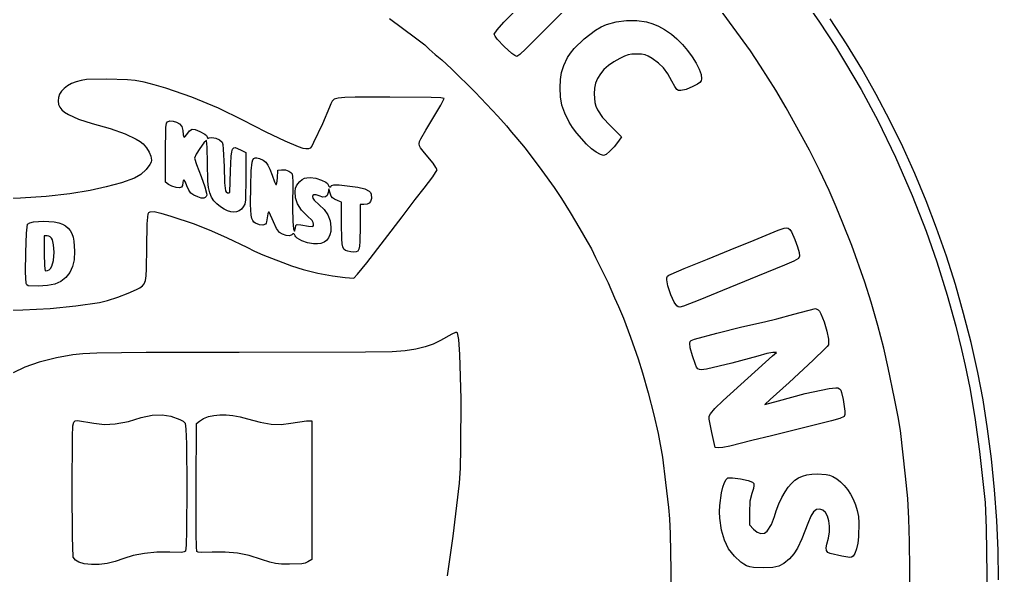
# Model space of a CAD drawing. Extents: x 49 to 657, y 49 to 657.
# Drawn here: x 361.2 to 657.4, y 353.1 to 521.2 of the extents above; entities that cross this region are included whole.
import ezdxf

# ---------------------------------------------------------------- set-up
doc = ezdxf.new("R2010")
doc.units = 0

msp = doc.modelspace()

# ---------------------------------------------------------------- linework, layer by layer
at = {"layer": 'Layer 1'}
for p, q in [((507.735736, 520.418255), (521.364962, 534.39532)), ((533.200664, 531.454562), (521.767129, 519.724694)), ((598.485672, 527.492617), (603.295742, 520.488165)), ((582.396614, 511.751911), (573.03318, 524.643124)), ((473.139063, 521.594108), (481.05991, 515.740645)), ((611.429494, 513.948803), (606.553802, 521.500855)), ((505.68032, 518.124228), (507.735736, 520.418255)), ((521.767129, 519.724694), (514.450248, 512.383604)), ((535.531121, 517.991892), (537.249803, 519.00019)), ((537.249803, 519.00019), (538.85887, 519.738099)), ((538.85887, 519.738099), (541.743855, 520.568566)), ((541.743855, 520.568566), (544.840574, 520.983273)), ((544.840574, 520.983273), (547.972217, 520.970744)), ((547.972217, 520.970744), (550.961978, 520.519502)), ((550.961978, 520.519502), (552.838641, 519.984167)), ((552.838641, 519.984167), (554.561151, 519.260217)), ((554.561151, 519.260217), (556.353181, 518.236428)), ((603.295742, 520.488165), (608.08238, 513.115045)), ((481.05991, 515.740645), (483.790165, 513.571381)), ((504.825318, 516.791697), (505.68032, 518.124228)), ((505.079829, 516.23707), (504.825318, 516.791697)), ((505.758956, 515.355185), (505.079829, 516.23707)), ((532.059736, 515.413305), (535.531121, 517.991892)), ((556.353181, 518.236428), (558.438402, 516.801575)), ((558.438402, 516.801575), (560.127905, 515.408783)), ((483.790165, 513.571381), (485.1523, 512.300481)), ((507.884609, 513.104285), (505.758956, 515.355185)), ((510.189385, 511.028275), (507.884609, 513.104285)), ((527.873216, 511.074839), (529.034372, 512.500682)), ((529.034372, 512.500682), (532.059736, 515.413305)), ((560.127905, 515.408783), (561.792632, 513.739093)), ((561.792632, 513.739093), (563.366433, 511.88999)), ((608.08238, 513.115045), (611.173333, 508.088708)), ((616.057453, 506.299487), (611.429494, 513.948803)), ((485.1523, 512.300481), (487.010029, 510.680171)), ((487.010029, 510.680171), (488.986401, 509.032896)), ((511.092415, 510.365003), (510.189385, 511.028275)), ((511.660392, 510.116432), (511.092415, 510.365003)), ((512.542656, 510.666363), (511.660392, 510.116432)), ((514.450248, 512.383604), (512.542656, 510.666363)), ((525.899085, 507.313352), (527.044688, 509.752365)), ((527.044688, 509.752365), (527.873216, 511.074839)), ((544.244621, 510.213727), (542.843145, 509.519532)), ((545.346193, 510.606926), (544.244621, 510.213727)), ((546.472767, 510.782041), (545.346193, 510.606926)), ((547.949253, 510.821988), (546.472767, 510.782041)), ((549.447893, 510.78816), (547.949253, 510.821988)), ((550.495649, 510.618038), (549.447893, 510.78816)), ((551.447957, 510.208667), (550.495649, 510.618038)), ((552.660251, 509.45709), (551.447957, 510.208667)), ((563.366433, 511.88999), (564.783158, 509.958961)), ((564.783158, 509.958961), (565.976658, 508.043493)), ((585.429094, 507.117819), (582.396614, 511.751911)), ((488.986401, 509.032896), (491.862022, 506.367637)), ((525.200364, 505.231295), (525.899085, 507.313352)), ((539.394045, 507.305387), (538.05446, 506.09497)), ((540.989168, 508.445392), (539.394045, 507.305387)), ((542.843145, 509.519532), (540.989168, 508.445392)), ((554.577996, 508.0637), (552.660251, 509.45709)), ((556.089077, 506.602807), (554.577996, 508.0637)), ((557.377113, 504.864698), (556.089077, 506.602807)), ((565.976658, 508.043493), (566.880782, 506.241072)), ((590.046429, 499.914886), (585.429094, 507.117819)), ((611.173333, 508.088708), (615.856549, 500.062259)), ((491.862022, 506.367637), (499.033453, 499.282267)), ((524.851952, 503.119538), (525.200364, 505.231295)), ((536.967098, 504.809593), (536.128643, 503.444708)), ((538.05446, 506.09497), (536.967098, 504.809593)), ((558.625727, 502.639655), (557.377113, 504.864698)), ((566.880782, 506.241072), (567.42938, 504.649185)), ((567.42938, 504.649185), (567.556302, 503.365319)), ((620.439692, 498.548628), (616.057453, 506.299487)), ((375.705687, 501.199555), (374.698544, 500.434086)), ((376.912103, 501.863464), (375.705687, 501.199555)), ((378.307486, 502.412466), (376.912103, 501.863464)), ((379.855878, 502.856884), (378.307486, 502.412466)), ((381.492939, 503.104749), (379.855878, 502.856884)), ((387.526633, 503.232675), (381.492939, 503.104749)), ((393.877784, 503.066296), (387.526633, 503.232675)), ((396.20689, 502.777707), (393.877784, 503.066296)), ((398.871621, 502.276294), (396.20689, 502.777707)), ((401.944664, 501.538228), (398.871621, 502.276294)), ((405.456217, 500.508336), (401.944664, 501.538228)), ((524.757275, 500.591426), (524.851952, 503.119538)), ((535.535778, 501.995769), (535.18519, 500.458228)), ((536.128643, 503.444708), (535.535778, 501.995769)), ((559.489493, 500.989211), (558.625727, 502.639655)), ((560.074322, 500.119453), (559.489493, 500.989211)), ((564.973967, 500.995004), (562.878951, 500.133608)), ((566.31061, 501.67731), (564.973967, 500.995004)), ((567.068939, 502.191803), (566.31061, 501.67731)), ((567.425366, 502.700476), (567.068939, 502.191803)), ((567.556302, 503.365319), (567.425366, 502.700476)), ((373.323301, 498.65187), (372.975814, 497.66182)), ((373.90098, 499.580408), (373.323301, 498.65187)), ((374.698544, 500.434086), (373.90098, 499.580408)), ((413.299668, 497.762146), (405.456217, 500.508336)), ((421.411605, 494.415882), (413.299668, 497.762146)), ((459.635887, 497.67691), (457.61661, 497.484554)), ((462.737332, 497.758327), (459.635887, 497.67691)), ((473.265445, 497.769202), (462.737332, 497.758327)), ((485.719258, 497.678979), (473.265445, 497.769202)), ((488.691837, 497.562033), (485.719258, 497.678979)), ((499.033453, 499.282267), (505.969206, 492.022272)), ((524.884606, 497.826347), (524.757275, 500.591426)), ((525.325336, 495.400959), (524.884606, 497.826347)), ((535.18519, 500.458228), (535.073562, 498.827536)), ((535.073562, 498.827536), (535.302895, 496.190956)), ((560.605837, 499.78766), (560.074322, 500.119453)), ((561.309662, 499.751109), (560.605837, 499.78766)), ((562.878951, 500.133608), (561.309662, 499.751109)), ((593.209613, 494.5942), (590.046429, 499.914886)), ((615.856549, 500.062259), (620.894009, 490.683948)), ((624.578225, 490.691946), (620.439692, 498.548628)), ((372.975814, 497.66182), (372.868825, 496.623607)), ((372.868825, 496.623607), (373.012641, 495.550581)), ((373.012641, 495.550581), (373.350297, 494.756654)), ((373.350297, 494.756654), (373.958119, 493.982764)), ((455.354973, 495.789705), (454.967556, 494.701445)), ((455.745834, 496.586166), (455.354973, 495.789705)), ((456.409819, 497.136045), (455.745834, 496.586166)), ((457.61661, 497.484554), (456.409819, 497.136045)), ((484.119719, 487.760537), (488.633249, 495.350115)), ((488.633249, 495.350115), (489.655864, 497.393493)), ((489.655864, 497.393493), (488.691837, 497.562033)), ((526.167571, 492.982385), (525.325336, 495.400959)), ((535.302895, 496.190956), (535.613976, 495.03091)), ((535.613976, 495.03091), (536.085638, 493.91788)), ((373.958119, 493.982764), (374.833219, 493.230529)), ((374.833219, 493.230529), (375.972713, 492.501565)), ((375.972713, 492.501565), (379.033337, 491.119915)), ((428.801659, 490.847698), (421.411605, 494.415882)), ((454.967556, 494.701445), (452.82465, 489.690189)), ((505.969206, 492.022272), (508.55023, 489.138731)), ((527.499418, 490.237744), (526.167571, 492.982385)), ((536.085638, 493.91788), (537.599623, 491.657439)), ((600.291631, 481.717803), (593.209613, 494.5942)), ((379.033337, 491.119915), (383.116908, 489.850747)), ((383.116908, 489.850747), (388.642514, 488.25328)), ((405.439862, 488.611879), (405.625737, 489.89211)), ((405.625737, 489.89211), (405.959283, 490.347106)), ((405.959283, 490.347106), (406.702973, 490.566456)), ((406.702973, 490.566456), (407.645827, 490.515998)), ((407.645827, 490.515998), (408.649403, 490.220403)), ((408.649403, 490.220403), (409.575258, 489.704344)), ((409.575258, 489.704344), (410.276713, 488.888016)), ((410.276713, 488.888016), (410.557745, 487.680104)), ((435.862086, 487.195172), (428.801659, 490.847698)), ((452.82465, 489.690189), (450.188825, 484.01086)), ((508.55023, 489.138731), (510.114166, 487.185862)), ((528.517468, 488.56674), (527.499418, 490.237744)), ((537.599623, 491.657439), (540.022685, 489.05876)), ((540.022685, 489.05876), (543.370901, 485.770164)), ((620.894009, 490.683948), (626.228928, 479.617495)), ((628.475065, 482.725161), (624.578225, 490.691946)), ((388.642514, 488.25328), (393.157146, 486.65158)), ((393.157146, 486.65158), (396.516607, 485.103325)), ((405.341922, 481.020361), (405.439862, 488.611879)), ((410.557745, 487.680104), (410.697731, 486.357352)), ((410.697731, 486.357352), (410.909023, 485.757111)), ((411.251681, 485.82124), (411.785765, 486.491595)), ((411.785765, 486.491595), (412.620824, 487.575114)), ((412.620824, 487.575114), (413.381733, 488.049859)), ((413.381733, 488.049859), (414.329438, 487.977248)), ((414.329438, 487.977248), (415.724884, 487.418695)), ((415.724884, 487.418695), (417.263614, 486.546143)), ((417.263614, 486.546143), (417.722853, 486.137136)), ((417.722853, 486.137136), (417.94033, 485.772281)), ((441.543339, 484.447555), (435.862086, 487.195172)), ((482.634308, 485.199055), (484.119719, 487.760537)), ((510.114166, 487.185862), (511.402158, 485.680205)), ((529.794272, 486.841264), (528.517468, 488.56674)), ((532.770892, 483.568741), (529.794272, 486.841264)), ((396.516607, 485.103325), (397.718086, 484.367265)), ((397.718086, 484.367265), (398.576698, 483.666196)), ((398.576698, 483.666196), (399.588901, 482.472621)), ((410.909023, 485.757111), (411.060178, 485.709763)), ((411.060178, 485.709763), (411.251681, 485.82124)), ((416.993275, 483.938033), (415.774626, 482.275457)), ((417.777346, 484.691369), (416.993275, 483.938033)), ((417.964275, 482.691955), (417.777346, 484.691369)), ((417.94033, 485.772281), (418.186966, 485.291621)), ((418.186966, 485.291621), (418.588383, 485.436436)), ((418.588383, 485.436436), (419.383142, 485.603394)), ((419.383142, 485.603394), (420.542994, 485.375097)), ((420.542994, 485.375097), (421.692592, 484.870641)), ((421.692592, 484.870641), (422.456594, 484.209121)), ((422.456594, 484.209121), (422.674908, 483.494685)), ((422.674908, 483.494685), (422.845532, 482.067891)), ((445.61255, 482.711904), (441.543339, 484.447555)), ((449.621503, 482.917452), (449.172384, 482.341206)), ((450.188825, 484.01086), (449.621503, 482.917452)), ((482.099051, 483.647984), (482.250257, 484.337916)), ((482.175998, 483.047861), (482.099051, 483.647984)), ((482.476407, 482.456151), (482.175998, 483.047861)), ((482.250257, 484.337916), (482.634308, 485.199055)), ((511.402158, 485.680205), (514.174949, 482.343896)), ((534.294081, 482.192615), (532.770892, 483.568741)), ((542.444153, 484.449363), (541.151651, 482.772747)), ((543.370901, 485.770164), (542.444153, 484.449363)), ((399.588901, 482.472621), (400.390727, 481.167161)), ((400.390727, 481.167161), (400.91851, 479.874202)), ((405.341922, 472.067561), (405.341922, 481.020361)), ((414.653343, 480.487865), (414.161372, 479.359482)), ((415.774626, 482.275457), (414.653343, 480.487865)), ((418.04193, 477.849592), (417.964275, 482.691955)), ((422.845532, 482.067891), (423.068311, 476.778911)), ((425.25893, 479.886532), (425.41058, 481.205104)), ((425.41058, 481.205104), (425.64359, 482.036097)), ((425.64359, 482.036097), (425.99057, 482.449478)), ((425.99057, 482.449478), (426.484128, 482.515214)), ((426.484128, 482.515214), (428.041422, 481.883609)), ((428.041422, 481.883609), (429.683604, 481.0634)), ((429.683604, 481.0634), (429.683604, 473.417289)), ((446.96987, 482.257021), (445.61255, 482.711904)), ((447.836854, 482.095275), (446.96987, 482.257021)), ((448.643492, 482.12089), (447.836854, 482.095275)), ((449.172384, 482.341206), (448.643492, 482.12089)), ((483.728841, 480.972383), (482.476407, 482.456151)), ((486.354082, 477.762103), (483.728841, 480.972383)), ((514.174949, 482.343896), (519.209135, 475.605571)), ((535.722773, 481.103859), (534.294081, 482.192615)), ((536.968654, 480.387935), (535.722773, 481.103859)), ((537.943411, 480.130302), (536.968654, 480.387935)), ((538.753312, 480.471234), (537.943411, 480.130302)), ((539.872048, 481.399377), (538.753312, 480.471234)), ((541.151651, 482.772747), (539.872048, 481.399377)), ((603.278249, 475.720577), (600.291631, 481.717803)), ((632.132226, 474.643993), (628.475065, 482.725161)), ((400.657229, 477.414755), (399.479986, 475.884134)), ((400.990221, 478.112545), (400.657229, 477.414755)), ((400.91851, 479.874202), (401.108586, 478.718132)), ((401.108586, 478.718132), (400.990221, 478.112545)), ((414.161372, 479.359482), (414.739178, 477.409061)), ((414.739178, 477.409061), (416.128462, 473.744667)), ((418.186095, 472.380166), (418.04193, 477.849592)), ((425.069268, 475.506794), (425.25893, 479.886532)), ((431.275834, 475.493774), (431.533748, 478.082778)), ((431.533748, 478.082778), (431.756041, 478.783832)), ((431.756041, 478.783832), (432.062066, 479.19038)), ((432.062066, 479.19038), (432.467955, 479.378266)), ((432.467955, 479.378266), (432.989839, 479.423335)), ((432.989839, 479.423335), (433.851897, 479.220135)), ((433.851897, 479.220135), (434.869793, 478.733301)), ((434.869793, 478.733301), (435.697493, 478.097612)), ((435.697493, 478.097612), (436.367204, 477.227071)), ((436.367204, 477.227071), (436.975862, 475.95959)), ((487.213852, 476.486304), (486.354082, 477.762103)), ((626.228928, 479.617495), (631.311169, 468.057792)), ((397.842104, 474.409406), (396.008827, 473.273709)), ((399.479986, 475.884134), (397.842104, 474.409406)), ((423.068311, 476.778911), (423.253343, 471.863655)), ((424.804684, 468.9296), (425.069268, 475.506794)), ((431.159274, 470.81661), (431.275834, 475.493774)), ((436.975862, 475.95959), (437.620403, 474.133076)), ((437.620403, 474.133076), (438.318369, 472.118598)), ((439.20861, 473.251131), (439.384999, 475.720577)), ((439.384999, 475.720577), (440.50895, 475.829585)), ((440.50895, 475.829585), (441.620377, 475.742096)), ((441.620377, 475.742096), (442.713812, 475.379441)), ((442.713812, 475.379441), (443.325028, 475.012491)), ((443.325028, 475.012491), (443.653569, 474.547546)), ((443.653569, 474.547546), (443.795248, 473.721643)), ((486.251556, 473.691618), (487.539196, 475.748799)), ((487.539196, 475.748799), (487.213852, 476.486304)), ((519.209135, 475.605571), (522.955638, 470.428907)), ((606.15586, 469.546962), (603.278249, 475.720577)), ((635.55172, 466.444162), (632.132226, 474.643993)), ((392.031035, 471.814928), (387.350244, 470.605649)), ((396.008827, 473.273709), (392.031035, 471.814928)), ((406.234098, 471.365885), (405.341922, 472.067561)), ((407.288727, 470.798354), (406.234098, 471.365885)), ((410.524369, 471.052007), (410.187107, 470.538048)), ((410.6283, 471.928213), (410.524369, 471.052007)), ((410.739288, 472.605509), (410.6283, 471.928213)), ((410.861917, 472.702982), (410.739288, 472.605509)), ((411.019575, 472.647043), (410.861917, 472.702982)), ((411.410789, 472.097034), (411.019575, 472.647043)), ((411.854557, 470.999702), (411.410789, 472.097034)), ((416.128462, 473.744667), (417.294223, 470.679721)), ((418.405555, 470.401261), (418.186095, 472.380166)), ((423.253343, 471.863655), (423.489175, 469.458768)), ((429.683604, 473.417289), (429.572744, 466.674952)), ((438.318369, 472.118598), (438.764683, 471.328447)), ((438.764683, 471.328447), (438.917397, 471.379213)), ((438.917397, 471.379213), (439.035909, 471.720124)), ((439.035909, 471.720124), (439.20861, 473.251131)), ((443.795248, 473.721643), (443.845877, 472.271819)), ((443.845877, 472.271819), (443.815538, 464.255292)), ((444.96533, 470.969583), (445.379127, 471.592837)), ((445.379127, 471.592837), (446.037334, 472.259119)), ((446.037334, 472.259119), (446.761626, 472.864354)), ((446.761626, 472.864354), (447.404393, 473.219028)), ((447.404393, 473.219028), (448.130305, 473.385848)), ((448.130305, 473.385848), (449.104033, 473.42752)), ((449.104033, 473.42752), (450.811616, 473.225621)), ((450.811616, 473.225621), (452.518439, 472.709529)), ((452.518439, 472.709529), (453.88375, 472.013652)), ((453.88375, 472.013652), (454.331855, 471.640297)), ((454.331855, 471.640297), (454.5668, 471.272399)), ((454.5668, 471.272399), (454.782849, 470.830374)), ((455.639951, 471.002171), (456.307523, 471.219962)), ((456.307523, 471.219962), (457.869817, 471.207268)), ((457.869817, 471.207268), (463.512545, 470.500874)), ((483.602899, 470.252518), (486.251556, 473.691618)), ((376.421692, 468.494523), (369.283121, 467.716639)), ((382.587741, 469.582945), (376.421692, 468.494523)), ((387.350244, 470.605649), (382.587741, 469.582945)), ((408.570899, 470.419735), (407.288727, 470.798354)), ((409.556092, 470.342052), (408.570899, 470.419735)), ((410.187107, 470.538048), (409.556092, 470.342052)), ((412.439463, 469.61937), (411.854557, 470.999702)), ((413.04236, 468.72005), (412.439463, 469.61937)), ((413.956105, 468.096212), (413.04236, 468.72005)), ((415.096366, 467.578505), (413.956105, 468.096212)), ((417.294223, 470.679721), (417.799616, 468.779934)), ((417.817335, 468.171705), (417.685156, 467.740441)), ((417.799616, 468.779934), (417.817335, 468.171705)), ((418.758158, 468.809921), (418.405555, 470.401261)), ((419.270073, 467.518916), (418.758158, 468.809921)), ((423.489175, 469.458768), (423.758174, 469.114743)), ((423.758174, 469.114743), (424.147327, 468.879594)), ((424.147327, 468.879594), (424.536281, 468.801741)), ((424.536281, 468.801741), (424.804684, 468.9296)), ((431.120166, 465.260764), (431.159274, 470.81661)), ((444.587063, 469.266503), (444.724967, 470.242943)), ((444.691249, 467.3688), (444.587063, 469.266503)), ((444.724967, 470.242943), (444.96533, 470.969583)), ((450.294824, 468.216939), (449.918213, 468.043186)), ((450.927668, 468.184177), (450.294824, 468.216939)), ((451.817248, 467.9136), (450.927668, 468.184177)), ((454.57315, 468.905612), (454.258081, 468.021203)), ((454.834559, 470.076129), (454.57315, 468.905612)), ((454.782849, 470.830374), (455.054295, 470.632857)), ((455.224378, 468.703117), (454.834559, 470.076129)), ((455.054295, 470.632857), (455.350282, 470.687554)), ((455.510189, 467.86824), (455.224378, 468.703117)), ((455.350282, 470.687554), (455.639951, 471.002171)), ((463.512545, 470.500874), (465.68886, 470.022507)), ((465.68886, 470.022507), (467.025023, 469.363429)), ((467.025023, 469.363429), (467.415224, 468.935738)), ((467.415224, 468.935738), (467.639998, 468.426407)), ((467.639998, 468.426407), (467.652747, 467.114205)), ((480.944011, 466.818577), (483.602899, 470.252518)), ((522.955638, 470.428907), (525.168614, 467.077516)), ((608.367072, 464.60807), (606.15586, 469.546962)), ((631.311169, 468.057792), (635.590598, 457.199732)), ((361.493418, 467.249344), (353.373974, 467.092685)), ((369.283121, 467.716639), (361.493418, 467.249344)), ((416.196873, 467.265651), (415.096366, 467.578505)), ((416.991357, 467.256374), (416.196873, 467.265651)), ((417.408142, 467.448033), (416.991357, 467.256374)), ((417.685156, 467.740441), (417.408142, 467.448033)), ((419.967469, 466.441016), (419.270073, 467.518916)), ((420.876516, 465.488992), (419.967469, 466.441016)), ((422.023383, 464.575614), (420.876516, 465.488992)), ((429.335644, 465.417525), (428.889853, 464.596428)), ((429.572744, 466.674952), (429.335644, 465.417525)), ((431.281909, 462.070891), (431.120166, 465.260764)), ((445.349637, 465.474405), (444.691249, 467.3688)), ((446.538053, 463.632264), (445.349637, 465.474405)), ((449.918213, 468.043186), (449.79733, 467.694216)), ((449.79733, 467.694216), (449.931671, 467.201329)), ((449.931671, 467.201329), (450.320731, 466.595825)), ((450.320731, 466.595825), (451.860993, 465.172162)), ((452.969129, 467.557178), (451.817248, 467.9136)), ((451.860993, 465.172162), (453.388819, 463.780072)), ((453.753074, 467.582385), (452.969129, 467.557178)), ((454.258081, 468.021203), (453.753074, 467.582385)), ((455.895847, 467.315244), (455.510189, 467.86824)), ((456.549991, 466.884684), (455.895847, 467.315244)), ((457.64126, 466.417116), (456.549991, 466.884684)), ((458.6114, 466.034351), (457.64126, 466.417116)), ((458.6114, 459.362967), (458.6114, 466.034351)), ((465.402377, 465.318918), (464.255848, 465.313626)), ((464.255848, 465.313626), (464.255848, 458.635891)), ((466.38101, 465.402333), (465.402377, 465.318918)), ((467.027228, 465.68541), (466.38101, 465.402333)), ((467.423613, 466.234062), (467.027228, 465.68541)), ((467.652747, 467.114205), (467.423613, 466.234062)), ((476.933984, 461.526907), (480.944011, 466.818577)), ((525.168614, 467.077516), (527.817271, 462.84418)), ((638.735562, 458.12139), (635.55172, 466.444162)), ((399.79537, 459.451955), (400.062599, 462.514685)), ((400.062599, 462.514685), (400.325429, 462.845883)), ((400.325429, 462.845883), (400.713734, 463.061293)), ((400.713734, 463.061293), (401.959619, 463.134957)), ((401.959619, 463.134957), (403.985959, 462.7161)), ((403.985959, 462.7161), (406.978459, 461.78514)), ((423.079401, 463.898226), (422.023383, 464.575614)), ((424.101554, 463.415179), (423.079401, 463.898226)), ((425.078528, 463.126443), (424.101554, 463.415179)), ((425.999014, 463.03199), (425.078528, 463.126443)), ((426.851701, 463.131791), (425.999014, 463.03199)), ((427.625277, 463.425817), (426.851701, 463.131791)), ((428.308431, 463.914039), (427.625277, 463.425817)), ((428.889853, 464.596428), (428.308431, 463.914039)), ((436.32659, 462.435002), (435.952469, 460.021956)), ((436.520993, 462.947373), (436.32659, 462.435002)), ((436.715528, 462.978236), (436.520993, 462.947373)), ((437.991879, 460.083692), (436.715528, 462.978236)), ((443.815538, 464.255292), (443.856284, 460.134404)), ((448.232318, 461.891327), (446.538053, 463.632264)), ((453.388819, 463.780072), (454.510179, 462.163715)), ((454.510179, 462.163715), (455.200797, 460.36883)), ((527.817271, 462.84418), (530.723104, 457.981841)), ((610.383904, 459.669178), (608.367072, 464.60807)), ((363.295293, 456.58522), (363.607932, 459.352031)), ((363.607932, 459.352031), (364.319957, 459.75762)), ((364.319957, 459.75762), (365.44902, 460.049401)), ((365.44902, 460.049401), (368.472432, 460.289935)), ((368.472432, 460.289935), (371.706519, 460.070424)), ((371.706519, 460.070424), (373.098924, 459.78715)), ((373.098924, 459.78715), (374.17963, 459.387661)), ((374.17963, 459.387661), (375.103113, 458.828296)), ((399.697474, 452.266484), (399.79537, 459.451955)), ((406.978459, 461.78514), (413.984983, 459.433875)), ((413.984983, 459.433875), (419.276653, 457.35566)), ((431.470191, 461.117275), (431.281909, 462.070891)), ((431.747195, 460.460051), (431.470191, 461.117275)), ((432.125759, 460.000851), (431.747195, 460.460051)), ((432.618717, 459.641309), (432.125759, 460.000851)), ((433.783347, 459.128689), (432.618717, 459.641309)), ((435.599052, 459.336012), (434.826402, 459.03259)), ((435.837466, 459.632231), (435.599052, 459.336012)), ((435.952469, 460.021956), (435.837466, 459.632231)), ((438.94557, 458.061436), (437.991879, 460.083692)), ((443.856284, 460.134404), (444.069538, 457.905288)), ((444.984358, 459.132295), (445.247199, 459.228514)), ((445.247199, 459.228514), (446.35953, 459.151438)), ((449.691496, 460.42743), (448.232318, 461.891327)), ((450.034529, 459.863641), (449.691496, 460.42743)), ((450.144728, 459.379194), (450.034529, 459.863641)), ((450.110635, 458.905392), (450.144728, 459.379194)), ((455.200797, 460.36883), (455.436398, 458.441158)), ((458.668787, 454.866987), (458.6114, 459.362967)), ((466.260685, 447.674726), (476.933984, 461.526907)), ((613.061489, 452.904792), (610.383904, 459.669178)), ((363.073473, 450.814759), (363.295293, 456.58522)), ((375.103113, 458.828296), (375.876035, 458.174722)), ((375.876035, 458.174722), (376.506851, 457.407973)), ((376.506851, 457.407973), (377.004015, 456.509081)), ((377.004015, 456.509081), (377.375981, 455.459078)), ((419.276653, 457.35566), (424.039156, 455.265803)), ((434.826402, 459.03259), (433.783347, 459.128689)), ((439.83973, 456.830021), (438.94557, 458.061436)), ((440.799429, 456.281649), (439.83973, 456.830021)), ((441.89572, 455.945077), (440.799429, 456.281649)), ((443.913235, 456.400558), (443.53896, 456.097301)), ((444.201653, 456.461985), (443.913235, 456.400558)), ((444.069538, 457.905288), (444.395417, 457.283473)), ((444.421015, 456.277482), (444.201653, 456.461985)), ((444.395417, 457.283473), (444.664675, 458.204444)), ((444.588122, 455.842948), (444.421015, 456.277482)), ((444.664675, 458.204444), (444.838793, 458.935108)), ((444.838793, 458.935108), (444.984358, 459.132295)), ((446.35953, 459.151438), (448.645421, 458.770652)), ((448.645421, 458.770652), (449.928872, 458.678313)), ((449.928872, 458.678313), (450.110635, 458.905392)), ((455.350973, 457.173046), (455.095829, 456.083349)), ((455.436398, 458.441158), (455.350973, 457.173046)), ((464.255848, 458.635891), (464.202468, 454.094519)), ((530.723104, 457.981841), (532.951955, 454.101283)), ((583.494812, 454.560247), (590.726761, 457.488304)), ((590.726761, 457.488304), (592.613897, 458.187351)), ((592.613897, 458.187351), (593.284008, 458.25485)), ((593.284008, 458.25485), (593.834515, 458.100418)), ((593.834515, 458.100418), (594.312443, 457.698617)), ((594.312443, 457.698617), (594.764818, 457.02401)), ((594.764818, 457.02401), (595.781011, 454.754628)), ((635.590598, 457.199732), (638.755948, 447.982514)), ((641.685764, 449.671394), (638.735562, 458.12139)), ((369.494386, 455.78862), (368.65301, 455.78862)), ((368.65301, 455.78862), (368.65301, 450.49695)), ((370.015853, 455.716668), (369.494386, 455.78862)), ((370.460501, 455.497832), (370.015853, 455.716668)), ((370.830255, 455.127637), (370.460501, 455.497832)), ((371.127042, 454.60161), (370.830255, 455.127637)), ((371.50942, 453.064171), (371.127042, 454.60161)), ((377.375981, 455.459078), (377.631205, 454.238999)), ((377.631205, 454.238999), (377.825238, 451.212737)), ((424.039156, 455.265803), (429.943954, 452.389251)), ((442.888823, 455.867797), (441.89572, 455.945077)), ((443.53896, 456.097301), (442.888823, 455.867797)), ((444.80203, 455.477404), (444.588122, 455.842948)), ((445.233579, 455.091757), (444.80203, 455.477404)), ((446.585507, 454.333455), (445.233579, 455.091757)), ((448.315723, 453.714655), (446.585507, 454.333455)), ((450.096045, 453.381968), (448.315723, 453.714655)), ((451.333814, 453.367396), (450.096045, 453.381968)), ((452.41206, 453.540889), (451.333814, 453.367396)), ((453.329083, 453.900839), (452.41206, 453.540889)), ((454.083186, 454.445638), (453.329083, 453.900839)), ((454.672667, 455.173678), (454.083186, 454.445638)), ((455.095829, 456.083349), (454.672667, 455.173678)), ((458.785882, 453.442407), (458.668787, 454.866987)), ((459.002234, 452.448782), (458.785882, 453.442407)), ((464.202468, 454.094519), (464.090351, 452.689429)), ((532.951955, 454.101283), (534.233157, 451.847913)), ((576.262863, 451.611023), (583.494812, 454.560247)), ((595.781011, 454.754628), (596.632513, 452.478576)), ((363.010138, 444.830712), (363.073473, 450.814759)), ((368.65301, 450.49695), (368.74654, 446.734176)), ((371.44726, 448.363117), (371.623048, 450.849728)), ((371.623048, 450.849728), (371.50942, 453.064171)), ((377.825238, 451.212737), (377.685069, 448.595785)), ((399.651718, 445.792512), (399.697474, 452.266484)), ((429.943954, 452.389251), (432.256116, 451.213514)), ((432.256116, 451.213514), (434.811761, 450.076835)), ((459.348082, 451.797629), (459.002234, 452.448782)), ((459.853669, 451.400459), (459.348082, 451.797629)), ((460.549235, 451.168785), (459.853669, 451.400459)), ((461.465021, 451.014123), (460.549235, 451.168785)), ((462.366259, 450.911315), (461.465021, 451.014123)), ((463.049149, 450.944796), (462.366259, 450.911315)), ((463.543953, 451.197212), (463.049149, 450.944796)), ((463.880933, 451.751208), (463.543953, 451.197212)), ((464.090351, 452.689429), (463.880933, 451.751208)), ((534.233157, 451.847913), (535.499012, 449.262227)), ((569.383692, 448.773277), (576.262863, 451.611023)), ((596.632513, 452.478576), (597.094448, 450.804352)), ((597.094448, 450.804352), (597.183122, 449.648381)), ((616.977325, 441.853889), (613.061489, 452.904792)), ((370.951226, 446.601134), (371.44726, 448.363117)), ((377.685069, 448.595785), (377.231733, 446.496359)), ((434.811761, 450.076835), (443.441946, 446.75715)), ((463.45857, 444.18681), (466.260685, 447.674726)), ((535.499012, 449.262227), (537.524311, 445.199988)), ((562.328132, 445.897078), (569.383692, 448.773277)), ((595.506771, 448.130471), (592.72419, 446.942006)), ((596.91484, 448.927088), (595.506771, 448.130471)), ((597.183122, 449.648381), (596.91484, 448.927088)), ((638.755948, 447.982514), (641.914981, 437.866175)), ((644.404339, 441.089897), (641.685764, 449.671394)), ((363.172957, 441.423147), (363.010138, 444.830712)), ((368.74654, 446.734176), (368.97686, 445.20528)), ((368.97686, 445.20528), (369.594924, 445.291806)), ((369.594924, 445.291806), (370.129557, 445.552336)), ((370.129557, 445.552336), (370.581433, 445.988302)), ((370.581433, 445.988302), (370.951226, 446.601134)), ((376.415984, 444.765895), (375.188575, 443.255829)), ((377.231733, 446.496359), (376.415984, 444.765895)), ((399.538581, 443.760716), (399.651718, 445.792512)), ((443.441946, 446.75715), (447.052436, 445.624044)), ((447.052436, 445.624044), (451.432235, 444.552156)), ((451.432235, 444.552156), (455.882745, 443.694117)), ((537.524311, 445.199988), (539.329167, 441.650116)), ((558.359379, 444.222793), (562.328132, 445.897078)), ((592.72419, 446.942006), (584.553146, 443.601551)), ((363.361461, 440.973377), (363.172957, 441.423147)), ((373.649956, 442.002078), (371.885515, 441.189255)), ((375.188575, 443.255829), (373.649956, 442.002078)), ((398.945323, 441.349432), (399.315548, 442.330227)), ((399.315548, 442.330227), (399.538581, 443.760716)), ((455.882745, 443.694117), (459.705365, 443.202559)), ((459.705365, 443.202559), (462.387183, 442.991951)), ((462.387183, 442.991951), (463.45857, 444.18681)), ((539.329167, 441.650116), (541.24753, 437.091386)), ((557.036462, 442.501942), (557.080052, 443.143094)), ((557.413449, 440.680197), (557.036462, 442.501942)), ((557.080052, 443.143094), (557.262945, 443.575887)), ((557.262945, 443.575887), (557.663326, 443.90192)), ((557.663326, 443.90192), (558.359379, 444.222793)), ((584.553146, 443.601551), (578.379531, 441.1441)), ((618.93021, 435.759588), (616.977325, 441.853889)), ((363.835915, 440.733025), (363.361461, 440.973377)), ((366.833028, 440.619166), (363.835915, 440.733025)), ((369.683717, 440.750554), (366.833028, 440.619166)), ((371.885515, 441.189255), (369.683717, 440.750554)), ((390.886447, 437.289735), (394.064078, 438.48153)), ((394.064078, 438.48153), (396.578564, 439.589054)), ((396.578564, 439.589054), (397.614125, 440.13046)), ((397.614125, 440.13046), (398.390613, 440.666714)), ((398.390613, 440.666714), (398.945323, 441.349432)), ((558.319868, 437.964159), (557.413449, 440.680197)), ((573.969806, 439.315651), (567.090635, 436.50895)), ((578.379531, 441.1441), (573.969806, 439.315651)), ((646.893302, 432.372618), (644.404339, 441.089897)), ((378.26376, 434.605352), (385.409965, 435.66193)), ((385.409965, 435.66193), (387.762724, 436.265819)), ((387.762724, 436.265819), (390.886447, 437.289735)), ((541.24753, 437.091386), (542.425456, 434.445551)), ((559.253054, 435.800274), (558.319868, 437.964159)), ((560.092049, 434.602714), (559.253054, 435.800274)), ((567.090635, 436.50895), (562.090712, 434.562321)), ((620.945239, 428.744173), (618.93021, 435.759588)), ((641.914981, 437.866175), (644.585527, 428.464872)), ((353.668235, 433.23883), (362.163121, 433.393682)), ((362.163121, 433.393682), (370.438221, 433.849229)), ((370.438221, 433.849229), (378.26376, 434.605352)), ((542.425456, 434.445551), (543.978076, 430.930295)), ((560.523353, 434.323786), (560.092049, 434.602714)), ((560.987664, 434.235417), (560.523353, 434.323786)), ((562.090712, 434.562321), (560.987664, 434.235417)), ((595.489264, 432.114041), (602.10879, 433.884634)), ((602.10879, 433.884634), (602.912419, 433.475412)), ((602.912419, 433.475412), (603.270198, 433.057132)), ((603.270198, 433.057132), (603.699461, 432.251134)), ((543.978076, 430.930295), (546.076002, 425.180895)), ((579.806562, 428.281946), (586.669814, 429.843915)), ((586.669814, 429.843915), (590.373983, 430.72339)), ((590.373983, 430.72339), (595.489264, 432.114041)), ((603.699461, 432.251134), (604.643368, 429.852867)), ((604.643368, 429.852867), (605.486006, 427.034374)), ((649.154664, 423.515277), (646.893302, 432.372618)), ((493.514357, 426.59414), (493.143648, 426.534196)), ((493.709283, 426.51369), (493.514357, 426.59414)), ((572.205916, 426.342946), (579.806562, 428.281946)), ((605.486006, 427.034374), (605.96924, 424.549423)), ((622.75052, 421.801321), (620.945239, 428.744173)), ((644.585527, 428.464872), (646.285415, 421.392765)), ((488.59753, 424.120797), (486.381516, 423.046026)), ((492.016302, 426.033207), (488.59753, 424.120797)), ((493.143648, 426.534196), (492.016302, 426.033207)), ((494.094489, 424.415603), (493.709283, 426.51369)), ((494.408622, 419.927689), (494.094489, 424.415603)), ((546.076002, 425.180895), (548.376115, 418.63016)), ((564.029228, 423.369733), (564.163727, 423.844146)), ((564.163727, 423.844146), (564.438869, 424.186359)), ((564.438869, 424.186359), (565.42517, 424.592814)), ((565.42517, 424.592814), (572.205916, 426.342946)), ((605.96924, 424.549423), (606.044034, 423.5433)), ((473.941021, 420.767995), (465.881052, 420.608187)), ((477.865318, 421.035754), (473.941021, 420.767995)), ((481.145949, 421.541009), (477.865318, 421.035754)), ((483.941169, 422.198598), (481.145949, 421.541009)), ((486.381516, 423.046026), (483.941169, 422.198598)), ((564.168068, 421.905671), (564.029228, 423.369733)), ((564.827211, 419.556908), (564.168068, 421.905671)), ((605.025206, 421.727199), (601.365487, 418.217763)), ((605.642761, 422.34359), (605.025206, 421.727199)), ((605.958789, 422.87849), (605.642761, 422.34359)), ((606.044034, 423.5433), (605.958789, 422.87849)), ((624.07416, 415.924706), (622.75052, 421.801321)), ((646.285415, 421.392765), (647.379733, 416.560059)), ((651.190441, 414.513594), (649.154664, 423.515277)), ((372.357179, 418.897919), (367.107021, 417.580971)), ((377.308595, 419.84154), (372.357179, 418.897919)), ((380.302076, 420.128673), (377.308595, 419.84154)), ((384.546541, 420.319129), (380.302076, 420.128673)), ((399.505827, 420.489339), (384.546541, 420.319129)), ((427.621264, 420.51082), (399.505827, 420.489339)), ((465.881052, 420.608187), (427.621264, 420.51082)), ((494.788078, 406.509943), (494.408622, 419.927689)), ((548.376115, 418.63016), (549.703789, 414.424281)), ((565.712116, 416.933993), (564.827211, 419.556908)), ((574.097864, 406.002472), (589.006263, 419.487058)), ((584.592304, 419.471183), (576.779771, 417.334275)), ((587.326334, 420.205447), (584.592304, 419.471183)), ((589.138554, 420.51082), (587.326334, 420.205447)), ((589.006263, 419.487058), (590.294608, 420.51082)), ((590.294608, 420.51082), (589.138554, 420.51082)), ((601.365487, 418.217763), (594.147296, 411.429256)), ((362.812109, 416.107754), (359.248042, 414.387085)), ((367.107021, 417.580971), (362.812109, 416.107754)), ((566.081381, 416.138907), (565.712116, 416.933993)), ((566.465821, 415.627843), (566.081381, 416.138907)), ((566.913414, 415.355632), (566.465821, 415.627843)), ((567.472137, 415.277105), (566.913414, 415.355632)), ((569.114875, 415.520422), (567.472137, 415.277105)), ((576.779771, 417.334275), (569.114875, 415.520422)), ((625.985864, 406.576089), (624.07416, 415.924706)), ((647.379733, 416.560059), (648.744278, 409.857277)), ((549.703789, 414.424281), (551.409256, 408.311713)), ((652.780228, 406.233935), (651.190441, 414.513594)), ((594.147296, 411.429256), (588.326107, 406.263175)), ((598.929202, 408.07813), (606.166796, 409.615271)), ((606.166796, 409.615271), (608.179609, 409.859234)), ((608.179609, 409.859234), (608.842485, 409.796352)), ((608.842485, 409.796352), (609.335139, 409.564604)), ((609.335139, 409.564604), (609.701669, 409.129771)), ((609.701669, 409.129771), (609.986174, 408.457636)), ((648.744278, 409.857277), (650.310965, 400.865672)), ((494.776481, 391.715569), (494.788078, 406.509943)), ((551.409256, 408.311713), (553.11545, 401.699016)), ((571.638914, 403.594762), (574.097864, 406.002472)), ((588.326107, 406.263175), (586.748131, 404.792443)), ((586.748131, 404.792443), (590.912675, 405.907575)), ((590.912675, 405.907575), (598.929202, 408.07813)), ((609.986174, 408.457636), (610.485504, 406.264586)), ((610.485504, 406.264586), (610.979085, 402.81208)), ((627.125712, 401.045638), (625.985864, 406.576089)), ((654.16082, 397.448372), (652.780228, 406.233935)), ((570.253643, 401.954344), (571.638914, 403.594762)), ((377.983459, 399.89013), (378.757895, 399.984608)), ((378.757895, 399.984608), (383.646075, 399.159284)), ((394.194137, 399.683512), (397.971155, 400.896699)), ((397.971155, 400.896699), (401.350239, 401.573212)), ((401.350239, 401.573212), (404.335094, 401.71348)), ((404.335094, 401.71348), (406.929423, 401.317933)), ((406.929423, 401.317933), (409.681532, 400.301491)), ((409.681532, 400.301491), (410.687435, 399.728051)), ((415.61517, 399.781937), (416.880049, 400.551795)), ((416.880049, 400.551795), (418.33995, 401.126501)), ((418.33995, 401.126501), (419.977338, 401.505275)), ((419.977338, 401.505275), (421.774674, 401.687336)), ((421.774674, 401.687336), (423.714422, 401.671901)), ((423.714422, 401.671901), (425.779046, 401.45819)), ((425.779046, 401.45819), (427.951008, 401.045421)), ((427.951008, 401.045421), (430.212771, 400.432813)), ((430.212771, 400.432813), (433.986713, 399.417187)), ((553.11545, 401.699016), (554.445308, 395.992749)), ((569.854915, 400.393258), (569.921723, 401.246181)), ((570.654751, 396.309896), (569.854915, 400.393258)), ((569.921723, 401.246181), (570.253643, 401.954344)), ((609.474663, 400.598751), (606.921035, 399.86096)), ((610.707754, 401.175411), (609.474663, 400.598751)), ((610.936702, 401.819732), (610.707754, 401.175411)), ((610.979085, 402.81208), (610.936702, 401.819732)), ((627.829393, 396.942119), (627.125712, 401.045638)), ((650.310965, 400.865672), (651.742186, 390.611341)), ((377.212904, 395.081435), (377.356617, 398.331546)), ((377.356617, 398.331546), (377.58923, 399.498657)), ((377.58923, 399.498657), (377.983459, 399.89013)), ((383.646075, 399.159284), (386.84586, 398.735642)), ((386.84586, 398.735642), (390.13719, 398.981131)), ((390.13719, 398.981131), (394.194137, 399.683512)), ((410.687435, 399.728051), (411.345145, 399.160695)), ((411.345145, 399.160695), (411.544628, 397.317795)), ((411.544628, 397.317795), (411.690983, 392.904337)), ((414.599169, 379.943114), (414.690539, 399.091904)), ((414.690539, 399.091904), (415.61517, 399.781937)), ((433.986713, 399.417187), (437.304579, 398.874504)), ((437.304579, 398.874504), (440.339738, 398.787567)), ((440.339738, 398.787567), (443.265557, 399.139176)), ((443.265557, 399.139176), (448.02806, 399.812276)), ((448.02806, 399.812276), (449.615561, 399.873307)), ((449.615561, 399.873307), (449.615561, 378.902772)), ((598.063838, 397.596125), (588.715221, 395.329174)), ((606.921035, 399.86096), (598.063838, 397.596125)), ((655.317956, 388.3241), (654.16082, 397.448372)), ((377.119682, 379.191344), (377.212904, 395.081435)), ((554.445308, 395.992749), (555.716543, 388.84066)), ((571.676749, 391.759413), (570.654751, 396.309896)), ((588.715221, 395.329174), (582.789256, 393.917003)), ((629.346427, 383.116352), (627.829393, 396.942119)), ((411.690983, 392.904337), (411.820029, 379.793316)), ((494.601795, 385.506871), (494.776481, 391.715569)), ((572.773889, 391.652521), (571.676749, 391.759413)), ((574.020595, 391.753884), (572.773889, 391.652521)), ((576.189044, 392.184025), (574.020595, 391.753884)), ((582.789256, 393.917003), (576.189044, 392.184025)), ((555.716543, 388.84066), (556.696737, 381.176073)), ((651.742186, 390.611341), (653.419998, 375.178847)), ((656.237371, 379.028316), (655.317956, 388.3241)), ((494.302656, 380.999684), (494.601795, 385.506871)), ((574.479647, 381.157029), (575.011459, 382.145204)), ((575.011459, 382.145204), (575.576004, 382.643277)), ((575.576004, 382.643277), (576.961942, 382.632859)), ((576.961942, 382.632859), (579.329518, 382.289793)), ((579.329518, 382.289793), (581.677713, 381.792475)), ((595.839878, 381.863808), (596.940593, 382.605044)), ((596.940593, 382.605044), (598.135565, 383.156195)), ((598.135565, 383.156195), (599.450674, 383.531831)), ((599.450674, 383.531831), (600.911801, 383.746526)), ((600.911801, 383.746526), (602.544824, 383.814852)), ((602.544824, 383.814852), (605.297948, 383.650546)), ((605.297948, 383.650546), (606.304274, 383.397538)), ((606.304274, 383.397538), (607.307327, 382.988294)), ((607.307327, 382.988294), (608.52061, 382.298529)), ((608.52061, 382.298529), (609.678938, 381.400693)), ((629.964108, 376.37811), (629.346427, 383.116352)), ((377.213345, 364.736971), (377.119682, 379.191344)), ((411.820029, 379.793316), (411.723715, 366.682757)), ((414.6221, 365.55815), (414.599169, 379.943114)), ((492.405548, 364.979682), (494.302656, 380.999684)), ((556.696737, 381.176073), (557.607257, 373.591346)), ((573.593833, 378.101833), (574.000472, 379.776616)), ((574.000472, 379.776616), (574.479647, 381.157029)), ((581.677713, 381.792475), (583.005509, 381.319301)), ((583.26705, 379.375158), (582.789256, 377.916404)), ((583.005509, 381.319301), (583.363534, 380.894209)), ((583.454595, 380.30696), (583.26705, 379.375158)), ((583.363534, 380.894209), (583.454595, 380.30696)), ((592.844487, 378.353849), (593.817705, 379.752783)), ((593.817705, 379.752783), (594.807543, 380.917911)), ((594.807543, 380.917911), (595.839878, 381.863808)), ((609.678938, 381.400693), (610.768433, 380.314061)), ((610.768433, 380.314061), (611.775216, 379.057906)), ((449.615561, 378.902772), (449.615561, 357.932236)), ((573.077774, 374.260626), (573.593833, 378.101833)), ((582.789256, 377.916404), (582.235262, 375.528406)), ((590.988655, 374.703787), (591.926576, 376.713745)), ((591.926576, 376.713745), (592.844487, 378.353849)), ((611.775216, 379.057906), (612.68541, 377.6515)), ((612.68541, 377.6515), (613.485137, 376.114117)), ((630.344789, 370.16768), (629.964108, 376.37811)), ((656.904804, 369.728217), (656.237371, 379.028316)), ((557.607257, 373.591346), (557.913539, 370.218005)), ((573.008157, 372.289936), (573.077774, 374.260626)), ((582.235262, 375.528406), (582.0837, 372.129434)), ((590.178726, 372.666775), (590.988655, 374.703787)), ((613.485137, 376.114117), (614.160517, 374.46503)), ((614.160517, 374.46503), (614.697673, 372.723512)), ((653.419998, 375.178847), (653.760384, 367.369621)), ((573.090683, 370.416344), (573.008157, 372.289936)), ((573.616697, 366.740982), (573.090683, 370.416344)), ((582.0837, 372.129434), (582.0837, 368.34977)), ((588.705255, 368.515312), (589.644791, 370.945511)), ((589.644791, 370.945511), (590.178726, 372.666775)), ((600.621352, 371.02046), (599.704256, 368.850362)), ((601.462281, 372.376334), (600.621352, 371.02046)), ((602.338069, 373.049253), (601.462281, 372.376334)), ((603.359741, 373.170482), (602.338069, 373.049253)), ((604.317491, 372.83814), (603.359741, 373.170482)), ((605.104394, 372.088864), (604.317491, 372.83814)), ((605.707196, 370.988685), (605.104394, 372.088864)), ((606.112644, 369.603632), (605.707196, 370.988685)), ((614.697673, 372.723512), (615.031322, 370.960539)), ((615.031322, 370.960539), (615.202967, 368.96679)), ((557.913539, 370.218005), (558.132538, 365.669247)), ((582.0837, 368.34977), (583.271856, 367.09)), ((587.456156, 366.447591), (588.705255, 368.515312)), ((599.704256, 368.850362), (597.906361, 364.205235)), ((606.307484, 367.999735), (606.112644, 369.603632)), ((606.278461, 366.243024), (606.307484, 367.999735)), ((615.202967, 368.96679), (615.104118, 364.769868)), ((630.53735, 363.376025), (630.344789, 370.16768)), ((653.760384, 367.369621), (653.874023, 353.130222)), ((657.305991, 360.590997), (656.904804, 369.728217)), ((377.457291, 358.638145), (377.213345, 364.736971)), ((411.723715, 366.682757), (411.588371, 362.269878)), ((414.716545, 361.779424), (414.6221, 365.55815)), ((490.677509, 352.953833), (492.405548, 364.979682)), ((558.132538, 365.669247), (558.308535, 354.615109)), ((574.491829, 363.716561), (573.616697, 366.740982)), ((583.271856, 367.09), (584.365143, 366.228417)), ((584.365143, 366.228417), (585.515745, 365.820529)), ((585.515745, 365.820529), (586.590478, 365.886774)), ((586.590478, 365.886774), (587.456156, 366.447591)), ((605.495812, 362.535283), (606.012322, 364.399531)), ((606.012322, 364.399531), (606.278461, 366.243024)), ((615.104118, 364.769868), (614.855559, 362.808142)), ((411.588371, 362.269878), (411.393476, 360.427788)), ((414.865164, 360.364288), (414.716545, 361.779424)), ((575.784871, 361.166273), (574.491829, 363.716561)), ((597.906361, 364.205235), (596.65083, 361.388843)), ((605.252318, 361.454884), (605.495812, 362.535283)), ((605.347292, 360.606161), (605.252318, 361.454884)), ((614.855559, 362.808142), (614.488867, 361.09854)), ((630.590675, 354.894112), (630.53735, 363.376025)), ((378.072249, 357.754193), (377.457291, 358.638145)), ((395.529143, 359.123055), (392.717408, 358.250442)), ((398.952098, 359.744148), (395.529143, 359.123055)), ((402.745007, 360.081674), (398.952098, 359.744148)), ((406.666603, 360.103585), (402.745007, 360.081674)), ((410.184814, 360.074392), (406.666603, 360.103585)), ((410.998745, 360.197843), (410.184814, 360.074392)), ((411.393476, 360.427788), (410.998745, 360.197843)), ((415.258881, 360.174311), (414.865164, 360.364288)), ((416.103283, 360.07135), (415.258881, 360.174311)), ((419.463625, 360.108876), (416.103283, 360.07135)), ((423.460253, 360.1228), (419.463625, 360.108876)), ((427.12539, 359.791641), (423.460253, 360.1228)), ((430.705266, 359.079878), (427.12539, 359.791641)), ((434.446107, 357.951992), (430.705266, 359.079878)), ((577.564614, 358.913312), (575.784871, 361.166273)), ((579.485722, 357.065598), (577.564614, 358.913312)), ((595.538504, 359.629859), (594.170227, 358.156956)), ((596.65083, 361.388843), (595.538504, 359.629859)), ((605.773525, 360.009123), (605.347292, 360.606161)), ((606.523807, 359.683779), (605.773525, 360.009123)), ((610.04312, 358.921073), (606.523807, 359.683779)), ((612.47601, 358.492404), (610.04312, 358.921073)), ((613.011202, 358.598761), (612.47601, 358.492404)), ((613.444959, 358.918603), (613.011202, 358.598761)), ((614.015011, 359.761786), (613.444959, 358.918603)), ((614.488867, 361.09854), (614.015011, 359.761786)), ((657.42667, 351.783854), (657.305991, 360.590997)), ((379.17285, 357.092889), (378.072249, 357.754193)), ((380.780922, 356.645236), (379.17285, 357.092889)), ((382.918294, 356.402238), (380.780922, 356.645236)), ((385.283737, 356.40393), (382.918294, 356.402238)), ((387.655662, 356.703113), (385.283737, 356.40393)), ((390.108681, 357.31391), (387.655662, 356.703113)), ((392.717408, 358.250442), (390.108681, 357.31391)), ((436.905675, 357.134892), (434.446107, 357.951992)), ((438.679443, 356.697337), (436.905675, 357.134892)), ((440.453211, 356.520661), (438.679443, 356.697337)), ((442.912779, 356.486199), (440.453211, 356.520661)), ((446.614126, 356.611215), (442.912779, 356.486199)), ((447.590549, 356.830637), (446.614126, 356.611215)), ((448.380838, 357.206925), (447.590549, 356.830637)), ((449.615561, 357.932236), (448.380838, 357.206925)), ((580.345407, 356.452381), (579.485722, 357.065598)), ((581.227243, 356.01061), (580.345407, 356.452381)), ((582.198277, 355.71355), (581.227243, 356.01061)), ((583.325556, 355.534465), (582.198277, 355.71355)), ((586.317036, 355.423279), (583.325556, 355.534465)), ((589.125298, 355.499926), (586.317036, 355.423279)), ((591.009468, 355.855476), (589.125298, 355.499926)), ((592.510721, 356.678347), (591.009468, 355.855476)), ((594.170227, 358.156956), (592.510721, 356.678347)), ((558.308535, 354.615109), (558.134952, 343.56818)), ((630.531348, 345.368285), (630.590675, 354.894112)), ((653.874023, 353.130222), (653.760384, 338.890823))]:
    msp.add_line(p, q, dxfattribs=at)

doc.saveas('drawing.dxf')
